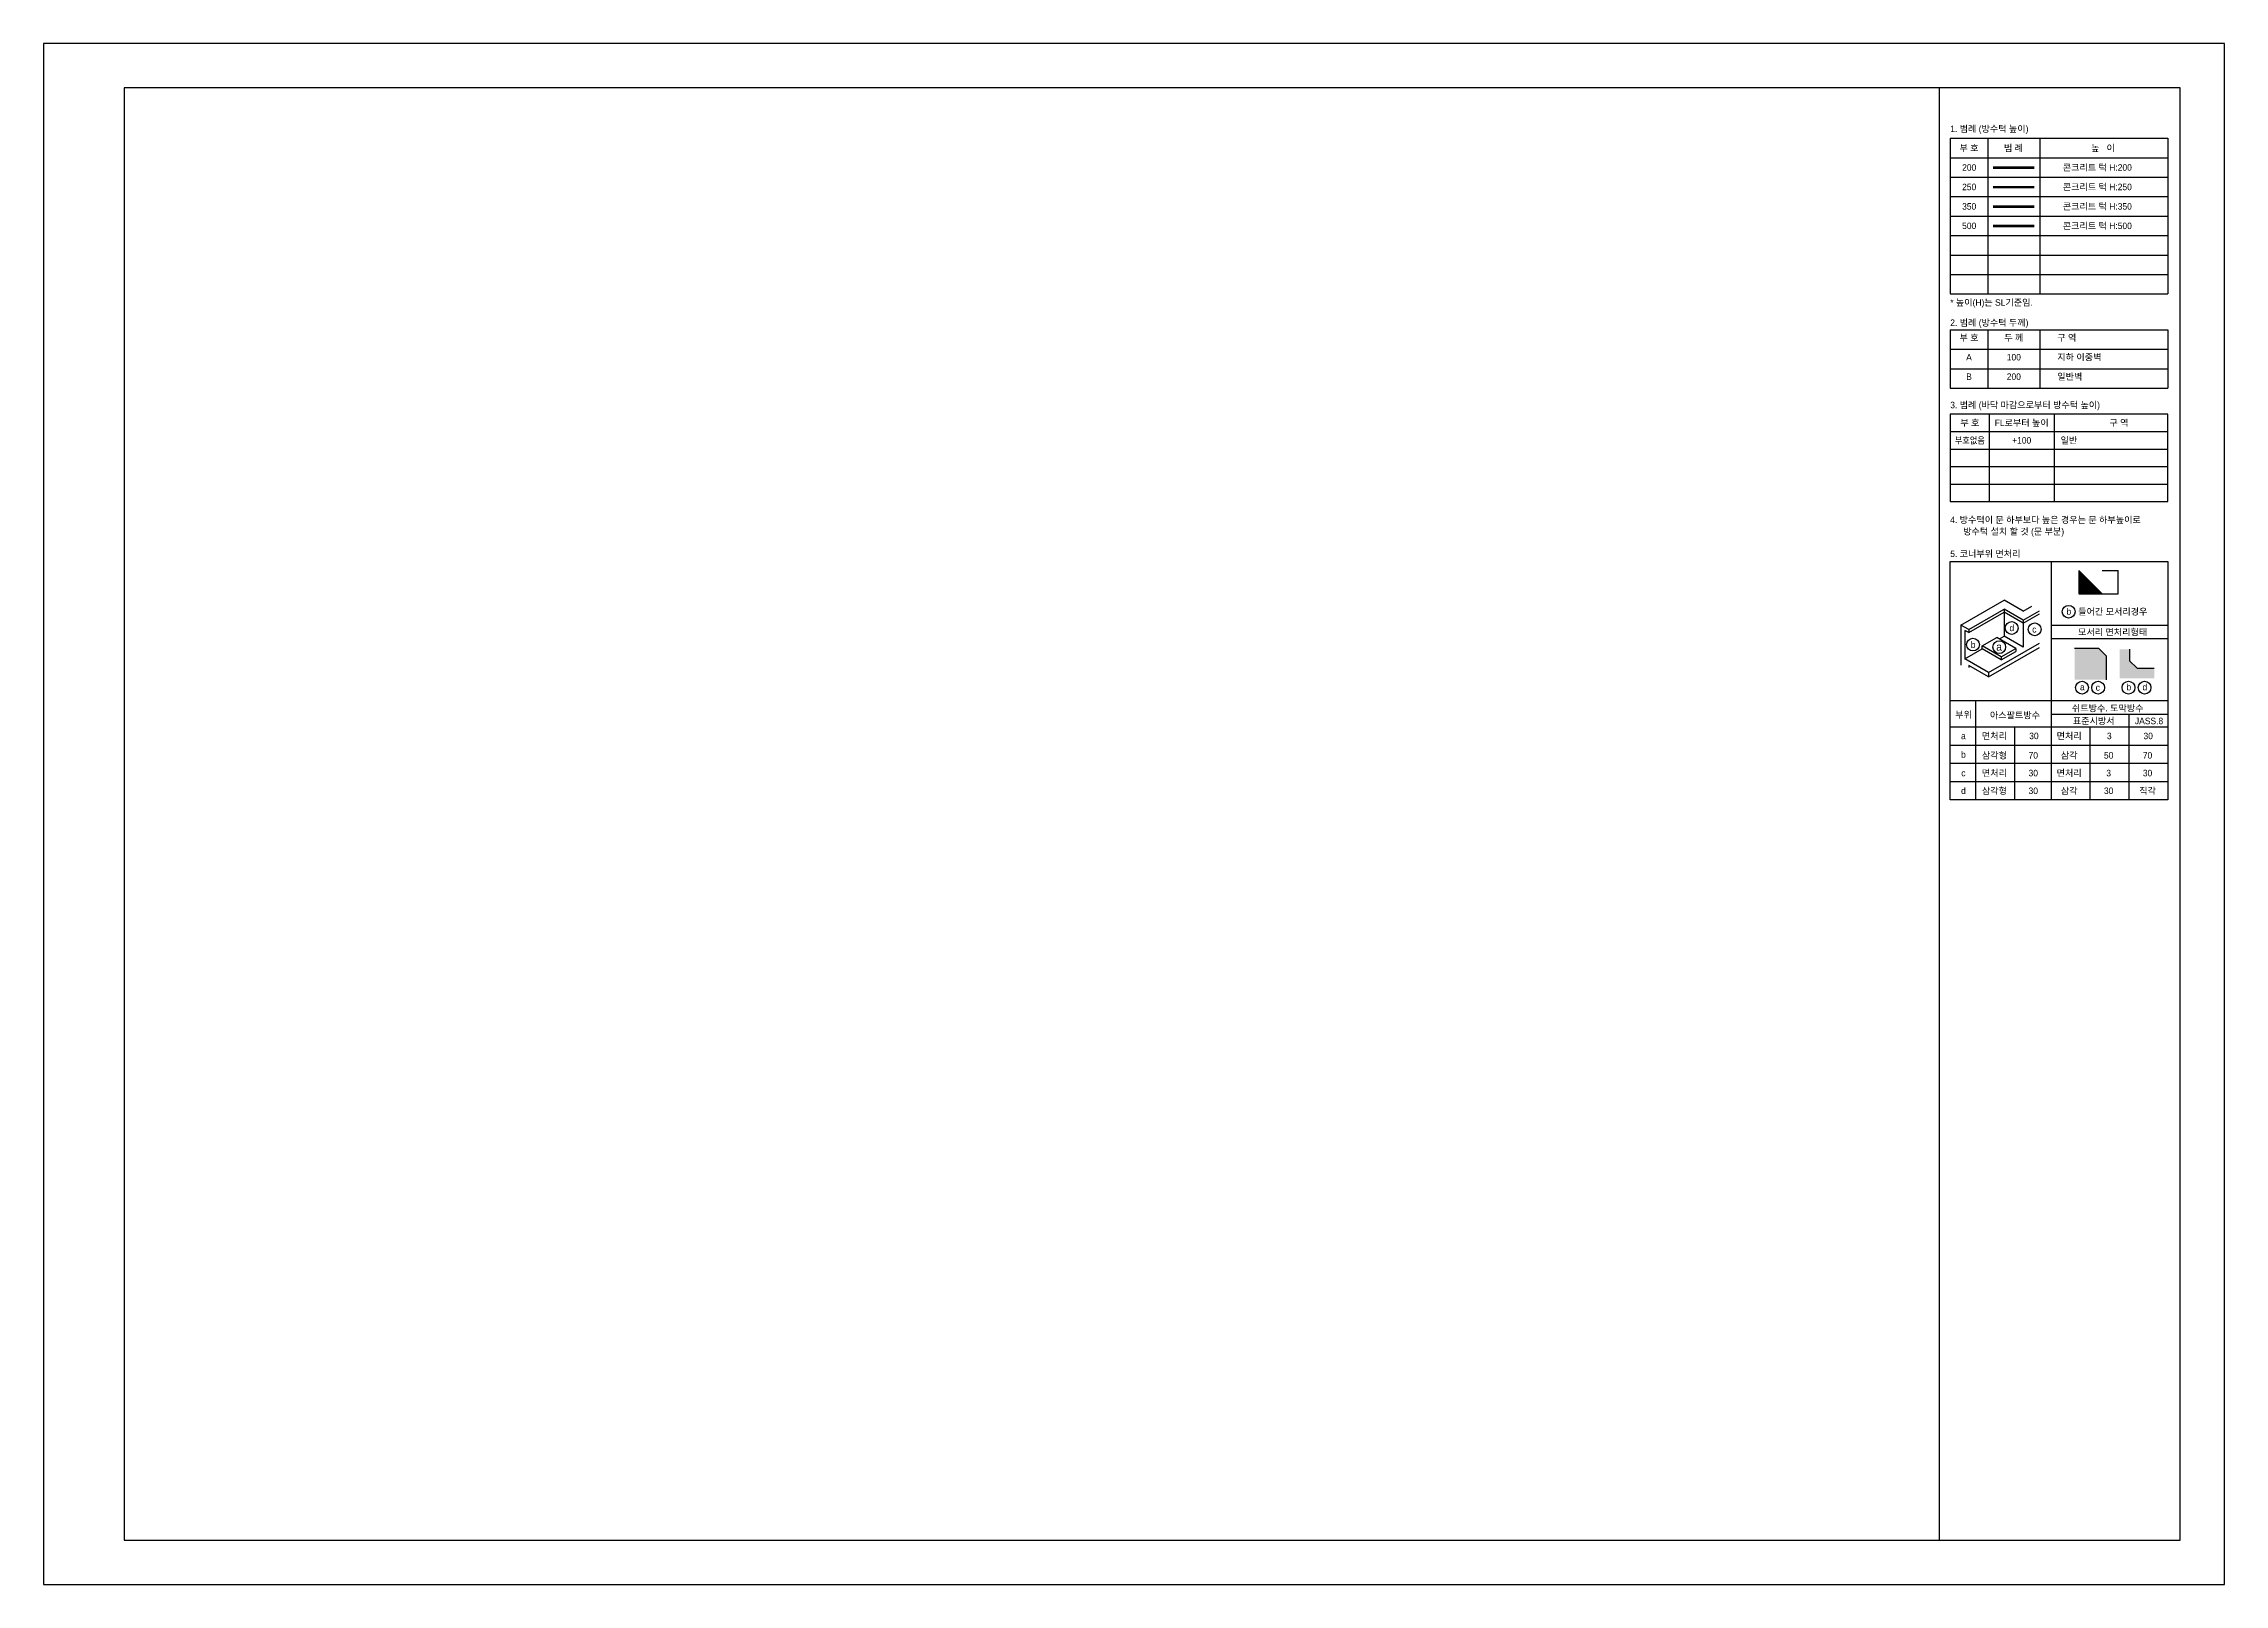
# Model space of a CAD drawing. Header units: millimetres. Extents: x 0 to 420500, y 0 to 297000.
import ezdxf
from ezdxf.enums import TextEntityAlignment as Align

# ---------------------------------------------------------------- set-up
doc = ezdxf.new("R2010")
doc.units = ezdxf.units.MM
doc.header["$LTSCALE"] = 600
for name, pattern in [('ACAD_ISO14W100', [24, 12, -3, 0, -3, 0, -3, 0, -3]), ('BORDERX2', [88.9, 25.4, -12.7, 25.4, -12.7, 0, -12.7]), ('HIDDENX2', [19.05, 12.7, -6.35]), ('PHANTOM2', [31.75, 15.875, -3.175, 3.175, -3.175, 3.175, -3.175])]:
    doc.linetypes.add(name, pattern=pattern)
for name, color, linetype in [('6', 6, 'Continuous'), ('7', 7, 'Continuous'), ('@ H 200', 40, 'HIDDENX2'), ('@ H 250', 241, 'BORDERX2'), ('@ H 400', 201, 'PHANTOM2'), ('@ H 950', 21, 'ACAD_ISO14W100'), ('A-CON', 2, 'Continuous'), ('A-SOL-253', 253, 'Continuous'), ('A-SYM-LEAD', 7, 'Continuous'), ('A-TEXT-NOTE', 7, 'Continuous')]:
    doc.layers.add(name, color=color, linetype=linetype)
doc.layers.add('NOPLOT', color=193, linetype='Continuous', plot=False)
doc.styles.add('Gdim', font='', dxfattribs={"width": 0.9})
doc.styles.add('Gtx', font='')
doc.styles.get('Gdim').set_extended_font_data('Dotum')
doc.styles.get('Gtx').set_extended_font_data('Dotum')
doc.dimstyles.new('Gdim100', dxfattribs={"dimscale": 100, "dimtxt": 3, "dimasz": 6, "dimexe": 1.5, "dimexo": 2, "dimgap": 1, "dimtad": 1, "dimdec": 0, "dimzin": 0, "dimdsep": 46, "dimlunit": 6, "dimtxsty": 'Gdim', "dimblk": 'DOTSMALL', "dimblk1": 'DOTSMALL', "dimblk2": 'DOTSMALL', "dimcen": 1.5, "dimdle": 1.5, "dimclrd": 1, "dimclre": 1, "dimclrt": 256, "dimazin": 0, "dimtfac": 1, "dimtdec": 0, "dimtix": 1, "dimtmove": 2, "dimatfit": 3, "dimldrblk": 'DOTSMALL', "dimfxl": 1.5, "dimtolj": 1, "dimtzin": 0, "dimlwd": -1, "dimlwe": -1, "dimarcsym": 0})

# ---------------------------------------------------------------- blocks, each defined once
blk = doc.blocks.new('_DotSmall')
at = {"color": 0, "linetype": 'ByBlock', "const_width": 0.5}
blk.add_lwpolyline([(-0.0625, 0, 1), (0.0625, 0, 1)], format="xyb", close=True, dxfattribs=at)
blk = doc.blocks.new('*D2')
at = {"layer": 'A-SYM-LEAD', "color": 1, "transparency": 16777216}
for p, q in [((396939, 195438), (400027, 195438)), ((396939, 190938), (400027, 190938))]:
    blk.add_line(p, q, dxfattribs=at)
at = {"layer": 'A-SYM-LEAD', "color": 1, "linetype": 'Continuous', "transparency": 16777216}
blk.add_line((400026, 190936), (400026, 195439), dxfattribs=at)
at = {"layer": 'Defpoints', "color": 0, "transparency": 16777216}
for p in [(396937, 195438), (400026, 195438), (396937, 190938)]:
    blk.add_point(p, dxfattribs=at)
at = {"layer": 'A-SYM-LEAD', "color": 1, "transparency": 16777216, "xscale": 6, "yscale": 6, "zscale": 6}
for p, rotation in [((400026, 195438), 90), ((400026, 190938), 270)]:
    blk.add_blockref('_DotSmall', p, dxfattribs=dict(at, rotation=rotation))
at = {"layer": 'A-SYM-LEAD', "transparency": 16777216, "insert": (400030, 193188), "char_height": 5, "attachment_point": 5, "rotation": 90, "style": 'Gtx'}
blk.add_mtext('\\A1;T', dxfattribs=at)

msp = doc.modelspace()

# ---------------------------------------------------------------- hatches: boundary and pattern name
at = {"layer": 'A-SOL-253'}
for points in [[(396937, 190937.8), (392437, 195437.8), (392437, 190937.8)], [(397675.8, 178998.4), (396235.8, 180438.5), (391600.6, 180438.5), (391600.6, 174363.2), (397675.8, 174363.2)], [(406975.9, 176608.9), (403653.3, 176608.9), (402213.2, 178049), (402213.2, 180270.6), (400304.1, 180270.6), (400304.1, 174655.9), (406975.9, 174655.9)]]:
    msp.add_hatch(color=256, dxfattribs=at).paths.add_polyline_path(points)

# ---------------------------------------------------------------- linework, layer by layer
at = {"layer": '6'}
for p, q in [((367636.5, 271250), (409571.1, 271250)), ((367636.5, 267500), (409571.1, 267500)), ((367636.5, 263750), (409571.1, 263750)), ((367636.5, 260000), (409571.1, 260000)), ((367636.5, 256250), (409571.1, 256250)), ((367636.5, 252500), (409571.1, 252500)), ((367636.5, 234336.7), (409571.1, 234336.7)), ((387071.1, 184893.8), (409571.1, 184893.8)), ((387071.1, 182342.6), (409571.1, 182342.6)), ((380035.6, 165213.1), (380035.6, 151213.1)), ((387071.1, 167764.4), (409571.1, 167764.4)), ((394571.1, 165213.1), (394571.1, 151213.1)), ((402071.1, 167764.4), (402071.1, 151213.1)), ((409571.1, 161713.1), (367636.5, 161713.1)), ((409571.1, 158213.1), (367636.5, 158213.1)), ((409571.1, 154713.1), (367636.5, 154713.1))]:
    msp.add_line(p, q, dxfattribs=at)
for points in [[(367636.5, 218838.1), (409571.1, 218838.1)], [(367636.5, 215463.1), (409571.1, 215463.1)], [(367636.5, 212088.1), (409571.1, 212088.1)]]:
    msp.add_lwpolyline(points, dxfattribs=at)
at = {"layer": '7'}
for p, q in [((367636.5, 278750), (409571.1, 278750)), ((367636.5, 278750), (367636.5, 248750)), ((374880.9, 278750), (374880.9, 248750)), ((384919.7, 278750), (384919.7, 248750)), ((409571.1, 278750), (409571.1, 248750)), ((367636.5, 275000), (409571.1, 275000)), ((367636.5, 248750), (409571.1, 248750)), ((367636.5, 241836.7), (367636.5, 230586.7)), ((367636.5, 241836.7), (409571.1, 241836.7)), ((409571.1, 241836.7), (409571.1, 230586.7)), ((367636.5, 238086.7), (409571.1, 238086.7)), ((367636.5, 230586.7), (409571.1, 230586.7)), ((387071.1, 197184.7), (387071.1, 151213.1)), ((409571.1, 170315.6), (367636.5, 170315.6)), ((372535.6, 170315.6), (372535.6, 151213.1)), ((409571.1, 165213.1), (367636.5, 165213.1))]:
    msp.add_line(p, q, dxfattribs=at)
for points in [[(374880.9, 241836.7), (374880.9, 230586.7)], [(384919.7, 241836.7), (384919.7, 230586.7)], [(409571.1, 225588.1), (367636.5, 225588.1), (367636.5, 208713.1), (409571.1, 208713.1), (409571.1, 225588.1)], [(375169.5, 225588.1), (375169.5, 208713.1)], [(387669.5, 225588.1), (387669.5, 208713.1)], [(367636.5, 222213.1), (409571.1, 222213.1)]]:
    msp.add_lwpolyline(points, dxfattribs=at)
msp.add_lwpolyline([(367636.5, 197184.7), (409571.1, 197184.7), (409571.1, 151213.1), (367636.5, 151213.1)], close=True, dxfattribs=at)
at = {"layer": '@ H 200', "ltscale": 0.2, "const_width": 500}
msp.add_lwpolyline([(375882.8, 273078.9), (383826.2, 273078.9)], dxfattribs=at)
at = {"layer": '@ H 250', "ltscale": 0.1, "const_width": 500}
msp.add_lwpolyline([(375882.8, 269328.9), (383826.2, 269328.9)], dxfattribs=at)
at = {"layer": '@ H 400', "ltscale": 0.2, "const_width": 500}
msp.add_lwpolyline([(375882.8, 265578.9), (383826.2, 265578.9)], dxfattribs=at)
at = {"layer": '@ H 950', "ltscale": 0.2, "const_width": 500}
msp.add_lwpolyline([(375882.8, 261828.9), (383826.2, 261828.9)], dxfattribs=at)
at = {"layer": 'A-CON'}
for p, q in [((371202.9, 184043.2), (369702.9, 184909.2)), ((369702.9, 184909.2), (369702.9, 177177.5)), ((371202.9, 183465.9), (370452.9, 183898.9)), ((370452.9, 183898.9), (370452.9, 178414)), ((371202.9, 184043.2), (371202.9, 183465.9)), ((375017.3, 175778.7), (384861.1, 181462.1)), ((375017.3, 175778.7), (370452.9, 178414)), ((375017.3, 174912.7), (371202.9, 177115)), ((371202.9, 177115), (371202.9, 176744.5)), ((375017.3, 174912.7), (384861.1, 180596)), ((375017.3, 175778.7), (375017.3, 174912.7))]:
    msp.add_line(p, q, dxfattribs=at)
at = {"layer": 'A-SYM-LEAD'}
for p, q in [((369702.9, 184909.2), (378005.6, 189702.8)), ((381696.1, 187572.2), (378005.6, 189702.8)), ((371202.9, 184043.2), (378005.6, 187970.8)), ((371202.9, 183465.9), (378005.6, 187393.4)), ((378005.6, 187970.8), (378005.6, 182774.6)), ((381696.1, 185840.1), (378005.6, 187970.8)), ((381696.1, 185262.8), (378005.6, 187393.4)), ((381696.1, 187572.2), (383361.1, 188533.5)), ((381696.1, 185840.1), (384861.1, 187667.5)), ((381696.1, 185262.8), (384861.1, 187090.1)), ((381696.1, 185840.1), (381696.1, 180644)), ((373768.5, 180905.7), (376609.8, 182546.1)), ((377459, 178775), (373768.5, 180905.7)), ((373768.5, 180328.3), (373768.5, 180905.7)), ((380300.2, 180415.4), (376609.8, 182546.1)), ((377109.8, 182257.4), (378005.6, 182774.6)), ((381696.1, 180644), (378005.6, 182774.6)), ((370452.9, 178414), (373768.5, 180328.3)), ((377459, 178197.7), (373768.5, 180328.3)), ((377459, 178775), (380300.2, 180415.4)), ((377459, 178197.7), (380300.2, 179838.1)), ((377459, 178775), (377459, 178197.7)), ((380300.2, 180415.4), (380300.2, 179838.1))]:
    msp.add_line(p, q, dxfattribs=at)
msp.add_lwpolyline([(392437, 190937.8), (396937, 190937.8), (392437, 195437.8)], close=True, dxfattribs=at)
for points in [[(391600.6, 180438.5), (396235.8, 180438.5), (397675.8, 178998.4), (397675.8, 174363.2)], [(402213.2, 180270.6), (402213.2, 178049), (403653.3, 176608.9), (406975.9, 176608.9)]]:
    msp.add_lwpolyline(points, dxfattribs=at)
for centre in [(379484.3, 184352.8), (383919.1, 184092), (390471.4, 187482.5), (372016.7, 181158.4), (377087.8, 180665.7), (393055, 172860.5), (396155.3, 172860.5), (402013, 172860.5), (405113.3, 172860.5)]:
    msp.add_circle(centre, 1232.6, dxfattribs=at)
at = {"layer": 'NOPLOT'}
msp.add_line((365500, 288500), (365500, 8500), dxfattribs=at)
for points in [[(0, 0), (420500, 0), (420500, 297000), (0, 297000)], [(15500, 8500), (412000, 8500), (412000, 288500), (15500, 288500)]]:
    msp.add_lwpolyline(points, close=True, dxfattribs=at)

# ---------------------------------------------------------------- texts
at = {"layer": 'A-TEXT-NOTE', "style": 'Gtx'}
for s, p in [('1. 범례 (방수턱 높이)', (367636.5, 280586.1)), ('* 높이(H)는 SL기준임.', (367636.5, 247100.5)), ('2. 범례 (방수턱 두께)', (367636.5, 243206.2)), ('일반', (388919.5, 220525.6))]:
    msp.add_text(s, height=1250, dxfattribs=at).set_placement(p, align=Align.MIDDLE_LEFT)
for s, height, p in [('부 호', 1250, (371253.5, 276875)), ('범 례', 1250, (379837.6, 276875)), ('높   이', 1250, (397090.7, 276875)), ('200', 1250, (371294.9, 273125)), ('250', 1250, (371294.9, 269375)), ('350', 1250, (371294.9, 265625)), ('500', 1250, (371294.9, 261875)), ('부 호', 1250, (371419.5, 223900.6)), ('FL로부터 높이', 1250, (381419.5, 223900.6)), ('구 역', 1250, (400169.5, 223900.6)), ('+100', 1250, (381419.5, 220525.6)), ('d', 1250, (379513.7, 184375.5)), ('b', 1250, (390508.8, 187528.2)), ('b', 1250, (372056.5, 181130.4)), ('a', 1500, (377062.2, 180745.5)), ('c', 1250, (383847.4, 184096.5)), ('a', 1250, (393122.7, 172977.2)), ('c', 1250, (396095.3, 172881.5)), ('b', 1250, (402076.2, 172951.4)), ('d', 1250, (405169.6, 172951.4)), ('부위', 1250, (370195, 167648.7)), ('면처리', 1250, (376159.2, 163549.4)), ('30', 1250, (383771.4, 163549.4)), ('면처리', 1250, (390572.1, 163549.4)), ('3', 1250, (398306.9, 163549.4)), ('30', 1250, (405806.9, 163549.4)), ('a', 1250, (370180.1, 163549.4)), ('b', 1250, (370180.1, 159955.4)), ('삼각형', 1250, (376159.2, 159808.3)), ('70', 1250, (383649.1, 159808.3)), ('삼각', 1250, (390572.1, 159808.3)), ('50', 1250, (398184.6, 159808.3)), ('70', 1250, (405684.6, 159808.3)), ('c', 1250, (370180.1, 156392.4)), ('면처리', 1250, (376159.2, 156392.4)), ('30', 1250, (383649.1, 156392.4)), ('면처리', 1250, (390572.1, 156392.4)), ('3', 1250, (398184.6, 156392.4)), ('30', 1250, (405684.6, 156392.4)), ('d', 1250, (370180.1, 152976.6)), ('삼각형', 1250, (376159.2, 152976.6)), ('30', 1250, (383649.1, 152976.6)), ('삼각', 1250, (390572.1, 152976.6)), ('30', 1250, (398184.6, 152976.6)), ('직각', 1250, (405684.6, 152976.6))]:
    msp.add_text(s, height=height, dxfattribs=at).set_placement(p, align=Align.MIDDLE_CENTER)
for s, p in [('콘크리트 턱 H:200', (389337.8, 272500)), ('콘크리트 턱 H:250', (389337.8, 268750)), ('콘크리트 턱 H:350', (389337.8, 265000)), ('콘크리트 턱 H:500', (389337.8, 261250)), ('3. 범례 (바닥 마감으로부터 방수턱 높이)', (367636.5, 226713.1)), ('5. 코너부위 면처리', (367636.5, 198041.7))]:
    msp.add_text(s, height=1250, dxfattribs=at).set_placement(p)
for s, p in [('부 호', (371258.7, 239304.8)), ('두 께', (379900.3, 239304.8)), ('A', (371258.7, 235554.8)), ('100', (379900.3, 235554.8)), ('B', (371258.7, 231804.8)), ('200', (379900.3, 231804.8))]:
    msp.add_text(s, height=1250, dxfattribs=at).set_placement(p, align=Align.BOTTOM_CENTER)
for s, p in [('구 역', (388282.6, 239304.8)), ('지하 이중벽', (388282.6, 235554.8)), ('일반벽', (388282.6, 231804.8))]:
    msp.add_text(s, height=1250, dxfattribs=at).set_placement(p, align=Align.BOTTOM_LEFT)
at = {"layer": 'A-TEXT-NOTE', "style": 'Gtx', "width": 0.9}
msp.add_text('부호없음', height=1250, dxfattribs=at).set_placement((371419.5, 220525.6), align=Align.MIDDLE_CENTER)
at = {"layer": 'A-TEXT-NOTE', "style": 'Gtx'}
for s, p in [('들어간 모서리경우', (398984, 186887)), ('모서리 면처리형태', (398950.9, 182931.3)), ('아스팔트방수', (380114.7, 166914.5)), ('쉬트방수. 도막방수', (398006, 168262)), ('표준시방서', (395309.4, 165812)), ('JASS.8', (405973.2, 165812))]:
    msp.add_text(s, height=1250, dxfattribs=at).set_placement(p, align=Align.CENTER)
at = {"layer": 'A-TEXT-NOTE', "insert": (367636.5, 205838.1), "char_height": 1250, "width": 40661.932, "attachment_point": 1, "line_spacing_factor": 1.08, "style": 'Gtx'}
msp.add_mtext('\\pxi-2,l2,t1;4. 방수턱이 문 하부보다 높은 경우는 문 하부높이로     방수턱 설치 할 것 (문 부분)', dxfattribs=at)

# ---------------------------------------------------------------- dimensions: what is measured, and where the dimension line sits
at = {"layer": 'A-SYM-LEAD'}
dim = msp.add_linear_dim(base=(400025.5, 195437.8), p1=(396937, 190937.8), p2=(396937, 195437.8), angle=270, text='T', dimstyle='Gdim100', override={"dimscale": 1, "dimtxt": 5, "dimgap": 2, "dimtad": 2, "dimtxsty": 'Gtx'}, dxfattribs=at)
dim.commit()
dim.dimension.update_dxf_attribs({"geometry": '*D2', "text_midpoint": (400030, 193187.8)})

doc.saveas('drawing.dxf')
